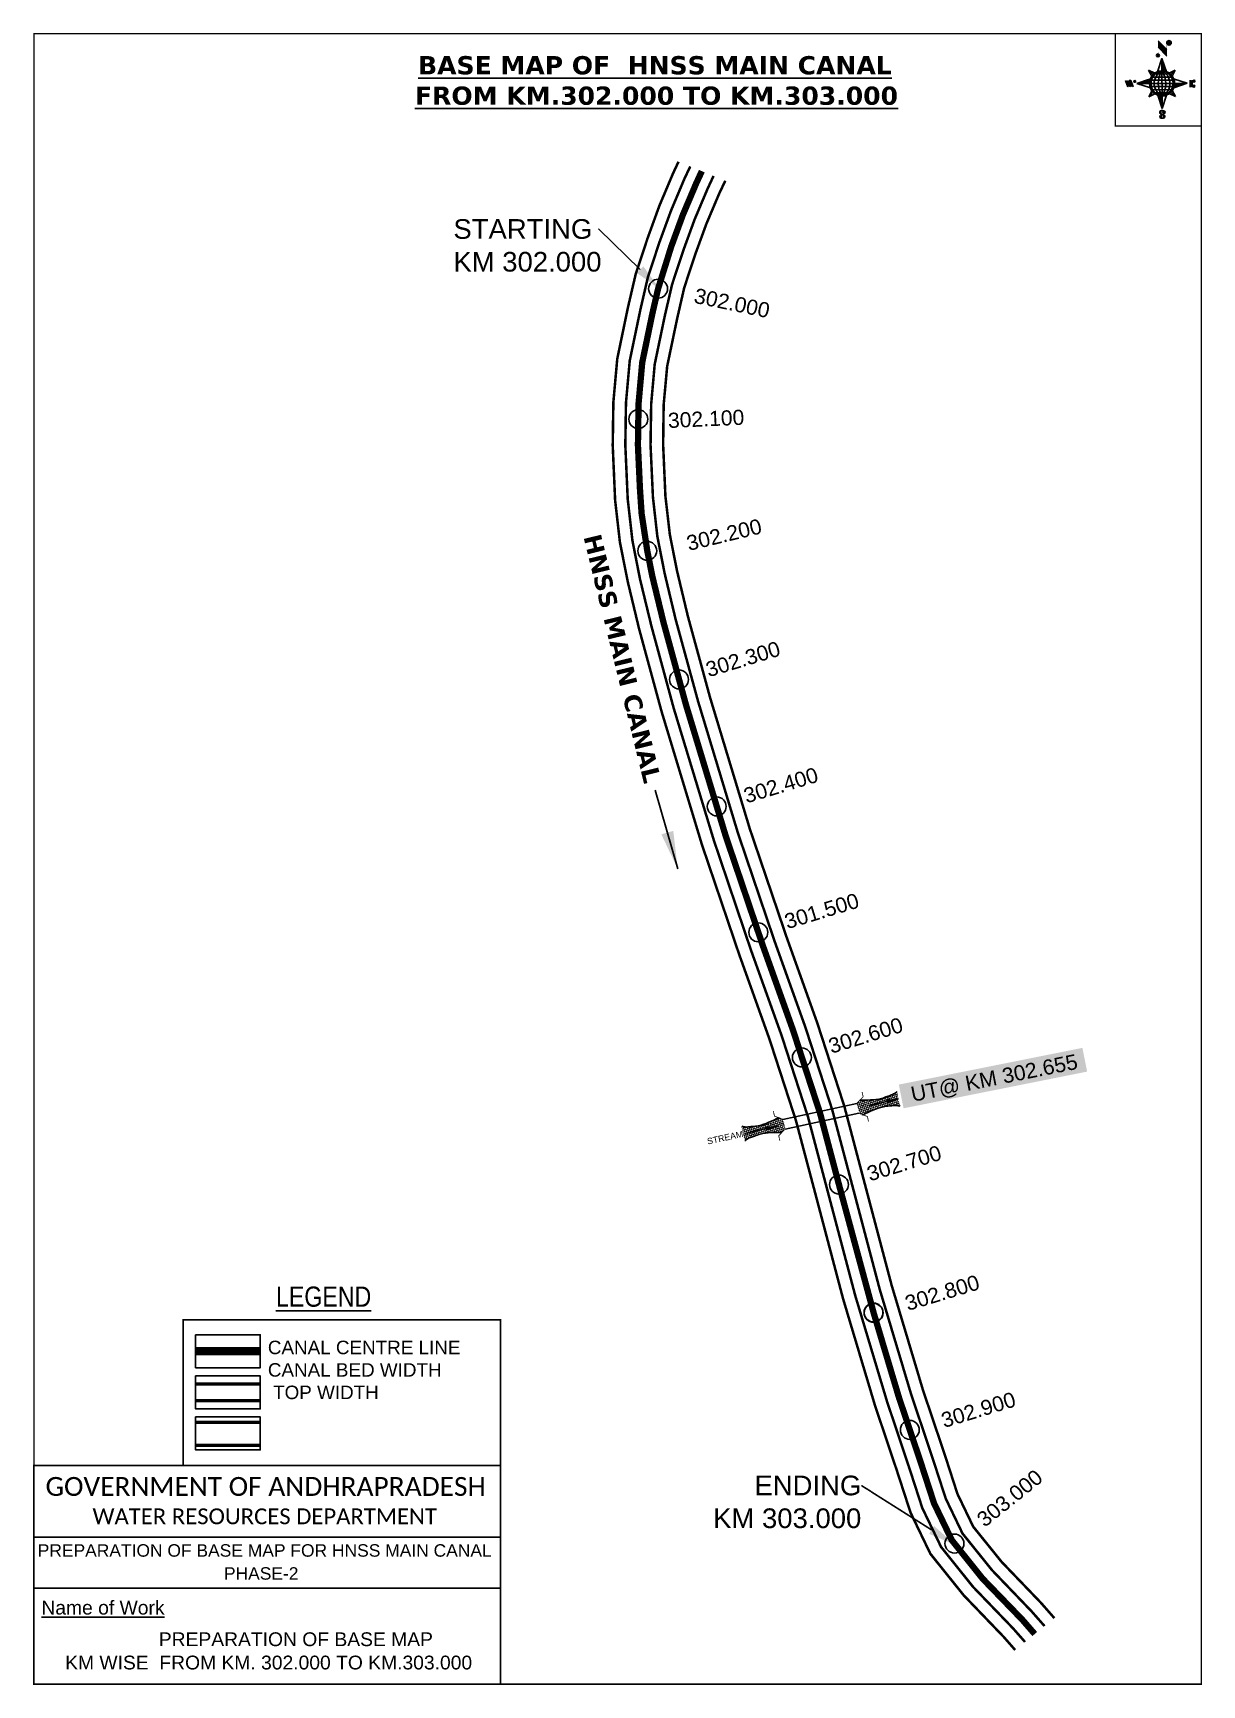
# Model space of a CAD drawing. Header units: inches. Extents: x 776201 to 777128, y 1577544 to 1578855.
import ezdxf
from ezdxf import colors
from ezdxf.entities.mleader import LeaderData, LeaderLine
from ezdxf.enums import TextEntityAlignment as Align
from ezdxf.math import Vec2, Vec3

# ---------------------------------------------------------------- set-up
doc = ezdxf.new("R2010")
doc.units = ezdxf.units.IN
doc.header["$LTSCALE"] = 15
doc.header["$MEASUREMENT"] = 0
doc.header["$PDMODE"] = 32
doc.header["$PDSIZE"] = 15
doc.linetypes.add('HIDDEN2', pattern=[0.1875, 0.125, -0.0625])
for name, color, linetype in [('AQUADUCT', 1, 'Continuous'), ('bord', 1, 'Continuous'), ('CANAL1', 7, 'Continuous'), ('CSMark', 72, 'Continuous'), ('DCBMS', 232, 'Continuous'), ('PAGE', 7, 'Continuous'), ('STRUCTURE', 5, 'Continuous'), ('TEXT', 6, 'Continuous')]:
    doc.layers.add(name, color=color, linetype=linetype)
doc.styles.add('ARIALN', font='ARIALN.TTF')
doc.styles.get("Standard").update_dxf_attribs({"font": 'arial.ttf'})
doc.dimstyles.get("Standard").update_dxf_attribs({"dimtxt": 20, "dimasz": 0.18, "dimexe": 0.18, "dimexo": 0.0625, "dimgap": 0.09, "dimtad": 0, "dimtih": 1, "dimtoh": 1, "dimdec": 4, "dimzin": 0, "dimdsep": 46, "dimtxsty": 'Standard', "dimcen": 0.09, "dimadec": 0, "dimazin": 0, "dimtfac": 1, "dimtdec": 4, "dimtofl": 0, "dimtmove": 0, "dimatfit": 3, "dimfxl": 1, "dimtolj": 1, "dimtzin": 0, "dimarcsym": 0})
pattern_1 = [(267.297113149, (-8720374.938, 50637915.138), (10.5367255337, -0.497431438), [])]
pattern_2 = [(357.297113149, (-8720374.938, 50637915.138), (0.497431438, 10.5367255337), [])]

# ---------------------------------------------------------------- blocks, each defined once
blk = doc.blocks.new('*X26')
at = {"color": 0, "linetype": 'Continuous'}
for p, q in [((6321.6, 240.5), (6322.3, 241.2)), ((6321.6, 240.3), (6322.3, 241)), ((6321.6, 240.1), (6322.3, 240.8)), ((6321.6, 239.9), (6322.4, 240.7)), ((6321.6, 239.8), (6322.4, 240.6)), ((6321.6, 239.6), (6322.5, 240.5)), ((6321.6, 239.4), (6322.5, 240.3)), ((6321.6, 239.2), (6322.6, 240.2)), ((6321.7, 239.1), (6322.6, 240.1)), ((6321.8, 240.8), (6322.4, 241.4)), ((6321.8, 239), (6322.7, 240)), ((6321.8, 239), (6322.8, 239.9)), ((6321.9, 238.9), (6322.9, 239.8)), ((6322, 238.8), (6323, 239.7)), ((6322.1, 241.3), (6322.4, 241.6)), ((6322.1, 238.7), (6323.1, 239.6)), ((6322.2, 238.6), (6323.1, 239.6)), ((6322.3, 238.5), (6323.2, 239.5)), ((6322.4, 238.5), (6323.3, 239.4)), ((6322.5, 238.4), (6323.4, 239.3)), ((6322.7, 238.4), (6323.6, 239.3)), ((6322.8, 238.3), (6323.7, 239.2)), ((6322.9, 238.3), (6323.8, 239.1)), ((6323.1, 238.2), (6323.9, 239.1)), ((6323.2, 238.2), (6324, 239)), ((6323.3, 238.2), (6324.2, 239)), ((6323.5, 238.1), (6324.3, 238.9)), ((6323.7, 238.1), (6324.4, 238.9)), ((6323.8, 238.1), (6324.6, 238.8)), ((6324.1, 238.2), (6324.7, 238.8)), ((6324.3, 238.3), (6324.9, 238.8)), ((6324.6, 238.3), (6325.1, 238.8)), ((6324.8, 238.4), (6325.2, 238.8)), ((6325.1, 238.5), (6325.4, 238.8)), ((6325.4, 238.6), (6325.6, 238.8))]:
    blk.add_line(p, q, dxfattribs=at)
blk = doc.blocks.new('*X25')
at = {"color": 0, "linetype": 'Continuous'}
for p, q in [((6324.4, 240.3), (6324.5, 240.4)), ((6324.6, 240.3), (6324.8, 240.5)), ((6324.7, 240.2), (6325, 240.5)), ((6324.8, 240.2), (6325.2, 240.6)), ((6325, 240.1), (6325.5, 240.6)), ((6325.1, 240.1), (6325.6, 240.6)), ((6325.2, 240), (6325.8, 240.6)), ((6325.3, 240), (6326, 240.6)), ((6325.4, 239.9), (6326.1, 240.6)), ((6325.5, 239.8), (6326.2, 240.5)), ((6325.6, 239.8), (6326.3, 240.5)), ((6325.7, 239.7), (6326.5, 240.4)), ((6325.9, 239.6), (6326.6, 240.3)), ((6326, 239.5), (6326.7, 240.3)), ((6326, 239.4), (6326.8, 240.2)), ((6326.1, 239.3), (6327, 240.2)), ((6326.2, 239.3), (6327.1, 240.1)), ((6326.3, 239.2), (6327.1, 240)), ((6326.4, 239.1), (6327.2, 239.9)), ((6326.5, 239), (6327.3, 239.8)), ((6326.5, 238.9), (6327.4, 239.7)), ((6326.6, 238.8), (6327.5, 239.6)), ((6326.7, 238.7), (6327.5, 239.5)), ((6326.8, 238.6), (6327.6, 239.4)), ((6326.8, 238.5), (6327.7, 239.3)), ((6326.8, 236.5), (6327.4, 237)), ((6326.9, 238.3), (6327.8, 239.2)), ((6326.9, 238.2), (6327.9, 239.1)), ((6326.9, 236.8), (6327.6, 237.4)), ((6327, 238.1), (6327.8, 239)), ((6327, 237.9), (6327.8, 238.8)), ((6327, 237.8), (6327.8, 238.6)), ((6327, 237.6), (6327.8, 238.4)), ((6327, 237.4), (6327.8, 238.2)), ((6327, 237.3), (6327.8, 238)), ((6327, 237.1), (6327.8, 237.9))]:
    blk.add_line(p, q, dxfattribs=at)
blk = doc.blocks.new('H')
at = {"layer": 'bord', "extrusion": (0.000427885, 0.004792, 0.999988)}
h = blk.add_hatch(dxfattribs=at)
h.set_pattern_fill('LINE', color=8, scale=84.387686, angle=-2.7029, style=0)
h.set_pattern_definition(pattern_2)
h.paths.add_polyline_path([(-492, 786, -0.090992), (-448, 775), (-486, 912)])
h = blk.add_hatch(dxfattribs=at)
h.set_pattern_fill('LINE', color=8, scale=84.387686, angle=-92.7029, style=0)
h.set_pattern_definition(pattern_1)
h.paths.add_polyline_path([(-625, 665, -0.090992), (-615, 710), (-751, 671)])
h = blk.add_hatch(dxfattribs=at)
h.set_pattern_fill('LINE', color=8, scale=84.387686, angle=-2.7029, style=0)
h.set_pattern_definition(pattern_2)
h.paths.add_polyline_path([(-504, 533, -0.090992), (-549, 543), (-510, 406)])
h = blk.add_hatch(dxfattribs=at)
h.set_pattern_fill('LINE', color=8, scale=84.387686, angle=-92.7029, style=0)
h.set_pattern_definition(pattern_1)
h.paths.add_polyline_path([(-246, 647), (-372, 653, -0.090992), (-382, 609)])
for p, q in [((-519, 1020, -1217), (-435, 927, -1216)), ((-516, 1087, -1217), (-432, 994, -1217)), ((-538, 774, -1216), (-487, 906, -1216)), ((-487, 906, -1216), (-493, 780, -1216)), ((-487, 906, -1216), (-448, 769, -1216)), ((-865, 701, -1215), (-847, 638, -1215)), ((-847, 700, -1215), (-829, 637, -1215)), ((-829, 699, -1215), (-811, 636, -1215)), ((-829, 699, -1215), (-811, 698, -1215)), ((-811, 698, -1215), (-794, 635, -1215)), ((-752, 665, -1215), (-615, 704, -1215)), ((-627, 794, -1216), (-567, 760, -1216)), ((-627, 794, -1216), (-584, 747, -1215)), ((-599, 731, -1215), (-627, 794, -1216)), ((-421, 753, -1216), (-359, 781, -1216)), ((-359, 781, -1216), (-405, 739, -1216)), ((-359, 781, -1216), (-392, 721, -1215)), ((-379, 693, -1215), (-246, 641, -1215)), ((-213, 669, -1215), (-217, 601, -1215)), ((-752, 665, -1215), (-625, 659, -1215)), ((-619, 614, -1215), (-752, 665, -1215)), ((-639, 526, -1214), (-606, 585, -1215)), ((-639, 526, -1214), (-593, 568, -1215)), ((-577, 553, -1215), (-639, 526, -1214)), ((-511, 400, -1214), (-549, 537, -1214)), ((-460, 533, -1215), (-511, 400, -1214)), ((-505, 527, -1214), (-511, 400, -1214)), ((-371, 513, -1214), (-431, 546, -1215)), ((-371, 513, -1214), (-414, 560, -1215)), ((-399, 576, -1215), (-371, 513, -1214)), ((-246, 641, -1215), (-383, 603, -1215)), ((-373, 647, -1215), (-246, 641, -1215)), ((-197, 600, -1215), (-194, 668, -1215))]:
    blk.add_line(p, q, dxfattribs=at)
at = {"layer": 'bord', "color": 8, "linetype": 'ByBlock', "extrusion": (0.000427885, 0.004792, 0.999988)}
for p, q in [((-375, 679, -1215), (-620, 691, -1215)), ((-386, 711, -1215), (-605, 722, -1215)), ((-411, 744, -1216), (-578, 752, -1216)), ((-493, 780, -1216), (-505, 527, -1214)), ((-373, 647, -1215), (-625, 659, -1215)), ((-378, 616, -1215), (-623, 628, -1215)), ((-392, 585, -1215), (-611, 595, -1215)), ((-420, 555, -1215), (-587, 562, -1215))]:
    blk.add_line(p, q, dxfattribs=at)
at = {"layer": 'bord', "extrusion": (0.000427885, 0.004792, 0.999988), "elevation": -1212}
for points, const_width in [([(-522, 960), (-516, 1093)], 1.61), ([(-434, 933), (-428, 1066)], 1.61), ([(-870, 707), (-846, 706)], 0.642), ([(-829, 643), (-821, 678)], 0.642), ([(-793, 641), (-782, 694)], 0.642), ([(-223, 676), (-174, 673)], 0.706), ([(-829, 643), (-855, 644)], 0.642), ([(-811, 642), (-784, 641)], 0.642), ([(-177, 605), (-226, 607)], 0.706), ([(-195, 645), (-185, 644)], 0.706)]:
    blk.add_lwpolyline(points, dxfattribs=dict(at, const_width=const_width))
for points, const_width in [([(-414, 1073, 1), (-398, 1058, 1)], 22.3), ([(-530, 950, 1), (-520, 939, 1)], 14.8), ([(-776, 697, 1), (-769, 690, 1)], 8.9), ([(-180, 618, 1), (-173, 611, 1)], 9.79), ([(-178, 667, 1), (-171, 660, 1)], 9.79), ([(-490, 362, 1), (-498, 369, 1)], 11.1), ([(-525, 322, 1), (-533, 329, 1)], 11.1)]:
    blk.add_lwpolyline(points, format="xyb", close=True, dxfattribs=dict(at, const_width=const_width))
for points in [[(-537, 317), (-531, 310), (-520, 307), (-505, 307), (-494, 310), (-486, 318), (-487, 326), (-491, 333), (-494, 336), (-503, 341), (-522, 347), (-530, 352), (-534, 355), (-537, 363), (-537, 373), (-530, 381), (-520, 384), (-504, 384), (-493, 380), (-487, 373)], [(-522, 348), (-526, 354), (-528, 361), (-528, 371), (-526, 375), (-521, 381), (-515, 384)], [(-505, 307), (-499, 312), (-497, 319), (-497, 327), (-501, 335), (-509, 343)]]:
    blk.add_lwpolyline(points, dxfattribs=at)
at = {"layer": 'bord', "extrusion": (0.000427885, 0.004792, 0.999988)}
for centre, radius in [((-406, 1065, -1212), 22.3), ((-525, 944, -1212), 14.8), ((-773, 694, -1212), 8.9), ((-498, 659, -1212), 127), ((-177, 615, -1212), 9.79), ((-174, 663, -1212), 9.79), ((-494, 365, -1212), 11.1), ((-529, 325, -1212), 11.1)]:
    blk.add_circle(centre, radius, dxfattribs=at)
at = {"layer": 'bord', "color": 8, "linetype": 'ByBlock', "extrusion": (0.000427885, 0.004792, 0.999988)}
for centre, radius, start, end in [((-482, 658, -1212), 128, 94.9254, 259.6691), ((-437, 656, -1212), 141, 113.2864, 241.308), ((-316, 651, -1212), 222, 142.5892, 212.0053), ((-560, 662, -1212), 141, 293.2864, 61.308), ((-681, 668, -1212), 222, 322.5892, 32.0053), ((-515, 660, -1212), 128, 274.9254, 79.6691)]:
    blk.add_arc(centre, radius, start, end, dxfattribs=at)
at = {"layer": 'bord', "extrusion": (0.000427885, 0.004792, 0.999988)}
for points in [[(-516, 1093, -1212), (-431, 1000, -1212), (-519, 1026, -1212), (-434, 933, -1212)], [(-864, 707, -1212), (-846, 706, -1212), (-846, 644, -1212), (-829, 643, -1212)], [(-829, 705, -1212), (-811, 704, -1212), (-811, 642, -1212), (-793, 641, -1212)], [(-193, 674, -1212), (-197, 606, -1212), (-213, 675, -1212), (-216, 607, -1212)]]:
    blk.add_solid(points, dxfattribs=at)
at = {"layer": 'bord', "extrusion": (0.000427885, 0.004792, 0.999988), "xscale": 7.977342409717546, "yscale": 7.977342408231451, "zscale": 7.977342408476333, "rotation": 138.0840426661453}
for name, p in [('*X25', (38301, -31929, -1212)), ('*X26', (38314, -31951, -1212))]:
    blk.add_blockref(name, p, dxfattribs=at)
blk = doc.blocks.new('UT')
at = {"layer": 'STRUCTURE'}
h = blk.add_hatch(dxfattribs=at)
h.set_pattern_fill('DASH', color=150, scale=8, angle=-39.6278, style=0)
h.set_pattern_definition([(320.372247933, (-4370.464, -6260.8811), (1.40800153113, 0.132407282), [1, -1])])
h.paths.add_polyline_path([(765163, 1700681.9), (765165.6, 1700680.6), (765167.2, 1700680.3), (765169.1, 1700680), (765172.4, 1700679.6), (765176.4, 1700679.3), (765179.5, 1700679.5), (765183.1, 1700679.9), (765187.7, 1700680.9), (765188.9, 1700681.2), (765193.1, 1700682.2), (765196.1, 1700680.2), (765196.1, 1700672.2), (765193.1, 1700670.2), (765190.5, 1700670.8), (765188.1, 1700671.3), (765185.5, 1700671.8), (765183.6, 1700672.1), (765181, 1700672.5), (765180.3, 1700672.5), (765178.5, 1700672.6), (765176.7, 1700672.6), (765174.6, 1700672.5), (765172.5, 1700672.3), (765170.4, 1700672), (765168.5, 1700671.7), (765166.1, 1700671.2), (765165, 1700670.8), (765163, 1700669.7)])
h.paths.add_polyline_path([(765259.1, 1700682.2), (765256.1, 1700680.2), (765256.1, 1700672.2), (765259.1, 1700670.2), (765261.9, 1700671), (765264.4, 1700671.6), (765266.4, 1700672), (765269.1, 1700672.5), (765272.7, 1700673), (765276.1, 1700673.1), (765278.6, 1700672.9), (765281.2, 1700672.7), (765283.9, 1700672.3), (765286.4, 1700671.9), (765288, 1700671.3), (765289.2, 1700670.6), (765289.1, 1700682.7), (765287.6, 1700681.8), (765285.7, 1700681.2), (765283, 1700680.7), (765281.2, 1700680.4), (765276.7, 1700679.9), (765272.7, 1700679.9), (765268.7, 1700680.3), (765264.8, 1700681), (765261.2, 1700681.7)])
at = {"layer": 'STRUCTURE', "color": 150, "const_width": 0.628}
for points in [[(765190.1, 1700688.2), (765190.1, 1700684.2), (765196.1, 1700680.2), (765256.1, 1700680.2), (765262.1, 1700684.2), (765262.1, 1700688.2)], [(765190.1, 1700664.2), (765190.1, 1700668.2), (765196.1, 1700672.2), (765256.1, 1700672.2), (765262.1, 1700668.2), (765262.1, 1700664.2)]]:
    blk.add_lwpolyline(points, dxfattribs=at)
at = {"layer": 'STRUCTURE', "color": 150}
for points in [[(765196.1, 1700680.2), (765256.1, 1700680.2)], [(765196.1, 1700672.2), (765256.1, 1700672.2)], [(765196.1, 1700672.2), (765256.1, 1700672.2)]]:
    blk.add_lwpolyline(points, dxfattribs=at)
at = {"layer": 'STRUCTURE', "color": 0}
blk.add_circle((765226.1, 1700676.2), 1.89, dxfattribs=at)
at = {"layer": 'STRUCTURE', "color": 150}
for points in [[(765163, 1700681.9), (765164.4, 1700681.1), (765167.9, 1700680.2), (765171.2, 1700679.8), (765176.1, 1700679.4), (765184.7, 1700680.3), (765193.1, 1700682.2)], [(765163, 1700669.7), (765164.3, 1700670.6), (765167.8, 1700671.6), (765171.2, 1700672.1), (765176, 1700672.6), (765184.7, 1700672), (765193.1, 1700670.2)], [(765289.1, 1700682.7), (765287.8, 1700681.9), (765284.3, 1700680.9), (765280.9, 1700680.4), (765276.1, 1700679.8), (765267.4, 1700680.5), (765259.1, 1700682.2)], [(765289.2, 1700670.6), (765287.8, 1700671.4), (765284.2, 1700672.3), (765280.9, 1700672.7), (765276.1, 1700673.1), (765267.4, 1700672.2), (765259.1, 1700670.2)]]:
    blk.add_spline(points, degree=3, dxfattribs=at)
at = {"layer": 'STRUCTURE', "color": 0}
blk.add_text('STREAM', height=5, dxfattribs=at).set_placement((765148.2, 1700675.8), align=Align.MIDDLE_CENTER)
for points in [[(765190.9, 1700676), (765164.2, 1700675.8)], [(765289.3, 1700676.7), (765265.4, 1700676.4)]]:
    blk.add_leader(points, dimstyle='Standard', override={"dimasz": 10, "dimgap": 0.09, "dimtad": 0}, dxfattribs=at)

msp = doc.modelspace()

# ---------------------------------------------------------------- linework, layer by layer
at = {"layer": 'CANAL1', "color": 200, "const_width": 2}
for points in [[(776712.6, 1578752.9), (776708.2, 1578743.5), (776697.4, 1578717.9), (776688, 1578692), (776678.6, 1578663.6), (776672.4, 1578636.9), (776664, 1578596.5), (776660.9, 1578562), (776660.4, 1578527.6), (776662.3, 1578484.2), (776666.1, 1578450.9), (776672.3, 1578419.7), (776681.3, 1578382.2), (776699.2, 1578316.4), (776731.1, 1578211.1), (776760.6, 1578124.1), (776784.8, 1578056.4), (776805.7, 1577992.1), (776821.4, 1577932.9), (776843.2, 1577850.3), (776868.5, 1577765.7), (776885.7, 1577714.5), (776896.7, 1577680.7), (776912.4, 1577648.1), (776938.8, 1577615.2), (776970.6, 1577582.1), (776979.7, 1577571.7)], [(776749.7, 1578737.8), (776744.7, 1578727.2), (776734.6, 1578703.3), (776725.7, 1578678.9), (776717.1, 1578652.8), (776711.5, 1578628.3), (776703.6, 1578590.6), (776700.8, 1578559.9), (776700.4, 1578528.2), (776702.2, 1578487.4), (776705.7, 1578457), (776711.4, 1578428.2), (776720, 1578392.2), (776737.7, 1578327.4), (776769.2, 1578223.3), (776798.4, 1578137.3), (776822.7, 1578069.3), (776844.1, 1578003.4), (776860, 1577943.1), (776881.7, 1577861.1), (776906.6, 1577777.8), (776923.7, 1577727.1), (776933.9, 1577695.6), (776946.4, 1577669.6), (776968.9, 1577641.7), (777000.1, 1577609.2), (777010.8, 1577597)]]:
    msp.add_lwpolyline(points, dxfattribs=at)
at = {"layer": 'CANAL1', "color": 5, "const_width": 2}
for points in [[(776721.9, 1578749.1), (776717.3, 1578739.4), (776706.7, 1578714.2), (776697.4, 1578688.8), (776688.2, 1578660.9), (776682.2, 1578634.8), (776673.9, 1578595), (776670.9, 1578561.5), (776670.4, 1578527.8), (776672.3, 1578485), (776676, 1578452.4), (776682, 1578421.8), (776691, 1578384.7), (776708.8, 1578319.1), (776740.7, 1578214.1), (776770, 1578127.4), (776794.3, 1578059.6), (776815.3, 1577994.9), (776831, 1577935.5), (776852.8, 1577853), (776878.1, 1577768.7), (776895.2, 1577717.7), (776906, 1577684.4), (776920.9, 1577653.5), (776946.3, 1577621.8), (776978, 1577588.9), (776987.5, 1577578.1)], [(776740.4, 1578741.6), (776735.6, 1578731.3), (776725.3, 1578706.9), (776716.3, 1578682.2), (776707.5, 1578655.5), (776701.7, 1578630.5), (776693.7, 1578592.1), (776690.9, 1578560.5), (776690.4, 1578528.1), (776692.3, 1578486.6), (776695.8, 1578455.5), (776701.6, 1578426.1), (776710.3, 1578389.7), (776728.1, 1578324.7), (776759.7, 1578220.2), (776788.9, 1578134), (776813.2, 1578066.1), (776834.5, 1578000.6), (776850.4, 1577940.6), (776872.1, 1577858.4), (776897.1, 1577774.8), (776914.2, 1577723.9), (776924.6, 1577691.9), (776937.9, 1577664.2), (776961.4, 1577635), (776992.7, 1577602.4), (777003, 1577590.7)]]:
    msp.add_lwpolyline(points, dxfattribs=at)
at = {"layer": 'CANAL1', "color": 1, "linetype": 'HIDDEN2', "ltscale": 8, "const_width": 5}
msp.add_lwpolyline([(776731.1, 1578745.4), (776726.5, 1578735.4), (776716, 1578710.6), (776706.8, 1578685.5), (776696.4, 1578652.1), (776691.9, 1578632.6), (776683.8, 1578593.5), (776680.9, 1578561), (776680.4, 1578527.9), (776682, 1578493.3), (776683.3, 1578473.7), (776687.8, 1578444.1), (776691.8, 1578423.9), (776700.7, 1578387.2), (776718.5, 1578321.9), (776750.2, 1578217.2), (776779.5, 1578130.7), (776803.7, 1578062.9), (776815.4, 1578026.8), (776824.9, 1577997.7), (776840.7, 1577938), (776867.4, 1577839.3), (776887.6, 1577771.7), (776904.7, 1577720.8), (776915.3, 1577688.2), (776929.4, 1577658.9), (776953.8, 1577628.4), (776985.4, 1577595.7), (776995.2, 1577584.4)], dxfattribs=at)
at = {"layer": 'CANAL1', "color": 1, "linetype": 'HIDDEN2', "ltscale": 100, "const_width": 6.69, "elevation": -0.4}
msp.add_lwpolyline([(776380.8, 1577808.8), (776329.5, 1577808.8)], dxfattribs=at)
at = {"layer": 'CANAL1', "color": 5, "const_width": 2.67, "elevation": -0.4}
for points in [[(776380.8, 1577782.9), (776329.5, 1577782.9)], [(776380.8, 1577769.5), (776329.5, 1577769.5)]]:
    msp.add_lwpolyline(points, dxfattribs=at)
at = {"layer": 'CANAL1', "color": 200, "const_width": 2.67, "elevation": -0.4}
for points in [[(776380.8, 1577752.5), (776329.5, 1577752.5)], [(776380.8, 1577734.2), (776329.5, 1577734.2)]]:
    msp.add_lwpolyline(points, dxfattribs=at)
at = {"layer": 'CSMark', "color": 3}
for p in [(776696.4, 1578652.1), (776680.7, 1578548.6), (776687.8, 1578444.1), (776713, 1578342), (776742.9, 1578241.2), (776775.9, 1578141.3), (776810.5, 1578042), (776839.9, 1577941.1), (776867.3, 1577839.6), (776867.4, 1577839.3), (776896.1, 1577746.4), (776931.5, 1577656.2)]:
    msp.add_point(p, dxfattribs=at)
at = {"layer": 'PAGE', "const_width": 1.11}
msp.add_lwpolyline([(777127.3, 1577544.6), (777127.3, 1578854.5), (776201.2, 1578854.5), (776201.2, 1577544.6), (777127.3, 1577544.6)], dxfattribs=at)
at = {"layer": 'PAGE'}
for points, const_width in [([(777127.3, 1578854.5), (777059.2, 1578854.5), (777059.2, 1578781.2), (777127.3, 1578781.2)], 1.11), ([(776319.7, 1577833.8), (776571.3, 1577833.8), (776571.3, 1577718.1), (776319.7, 1577718.1)], 1.34), ([(776201.2, 1577718.1), (776571.3, 1577718.1), (776571.3, 1577544.6), (776201.2, 1577544.6)], 1.34)]:
    msp.add_lwpolyline(points, close=True, dxfattribs=dict(at, const_width=const_width))
at = {"layer": 'PAGE', "elevation": -0.4}
for points in [[(776329.5, 1577821.9), (776380.8, 1577821.9), (776380.8, 1577795.7), (776329.5, 1577795.7)], [(776329.5, 1577789.3), (776380.8, 1577789.3), (776380.8, 1577763.1), (776329.5, 1577763.1)], [(776329.5, 1577756.7), (776380.8, 1577756.7), (776380.8, 1577730.5), (776329.5, 1577730.5)]]:
    msp.add_lwpolyline(points, close=True, dxfattribs=at)
at = {"layer": 'PAGE'}
for points in [[(776201.2, 1577661.3), (776571.3, 1577661.3)], [(776201.2, 1577620.8), (776571.3, 1577620.8)]]:
    msp.add_lwpolyline(points, dxfattribs=at)

# ---------------------------------------------------------------- block references
at = {"layer": 'AQUADUCT', "color": 1, "xscale": 0.07840251970077373, "yscale": 0.07840251973887888, "zscale": 0.07840251969386278, "rotation": 3.078330607406165}
msp.add_blockref('H', (777138, 1578766, 95.2), dxfattribs=at)
at = {"layer": 'STRUCTURE', "color": 0, "rotation": 12.26518924798319}
msp.add_blockref('UT', (390352, -246424.8), dxfattribs=at)

# ---------------------------------------------------------------- texts
at = {"layer": 'CANAL1', "insert": (776650.5, 1578459.5), "char_height": 14, "width": 205.129, "attachment_point": 1, "rotation": 283.7827}
msp.add_mtext('\\pi0.96322;{\\fVerdana|b1|i0|c0|p34;HNSS MAIN CANAL}', dxfattribs=at)
at = {"layer": 'CSMark', "color": 1}
for s, rotation, p in [('302.000', 348.24, (776725.4, 1578646.9)), ('302.100', 2.5589, (776704.2, 1578547.5)), ('302.200', 13.5345, (776719.3, 1578449.8)), ('302.300', 16.856, (776734.7, 1578349.4)), ('302.400', 16.856, (776764.8, 1578249.3)), ('301.500', 16.856, (776797.2, 1578149.5)), ('302.600', 17.1075, (776832.1, 1578050.6)), ('302.700', 16.856, (776862.6, 1577949.3)), ('302.800', 16.856, (776892.8, 1577846.5)), ('302.900', 16.856, (776921.5, 1577753.6)), ('303.000', 38.7652, (776951.7, 1577673.3))]:
    msp.add_text(s, height=12, rotation=rotation, dxfattribs=at).set_placement(p, align=Align.MIDDLE_LEFT)
at = {"layer": 'PAGE', "extrusion": (0.000201441, 0.004807, 0.999988), "style": 'ARIALN'}
msp.add_text('%%ULEGEND', height=16.05, rotation=359.9999, dxfattribs=at).set_placement((776431, 1577833.2, 7740.9), align=Align.MIDDLE)
at = {"layer": 'PAGE', "extrusion": (0.000201441, 0.004807, 0.999988)}
for s, height, p in [('PREPARATION OF BASE MAP FOR HNSS MAIN CANAL', 9.894, (776204.2, 1577626.8, 7739.8)), ('%%UName of Work', 10.946, (776207.1, 1577580.9, 7738.3))]:
    msp.add_text(s, height=height, rotation=359.9999, dxfattribs=at).set_placement(p)
for s, height, p in [('PHASE-2', 9.89, (776381.5, 1577613.5, 7739.8)), ('PREPARATION OF BASE MAP', 10.946, (776409, 1577561.3, 7738.4)), ('KM WISE  FROM KM. 302.000 TO KM.303.000', 10.946, (776387.4, 1577542.8, 7738.4))]:
    msp.add_text(s, height=height, rotation=359.9999, dxfattribs=at).set_placement(p, align=Align.MIDDLE_CENTER)
at = {"layer": 'PAGE', "extrusion": (0.000201441, 0.004807, 0.999988), "attachment_point": 1, "text_direction": (1, -1e-06, -0.000201)}
for s, insert, char_height, width in [('CANAL CENTRE LINE CANAL BED WIDTH {\\H2.3717x; }\\P TOP WIDTH{\\H1.9152x; }', (776386.8, 1577817.2, -0.4), 10.699, 188.263), ('\\pi3.9993;{\\fCalibri|b0|i0|c0|p34;\\H1.3333x;GOVERNMENT OF ANDHRAPRADESH\\P\\pi41.317;\\H0.83998x;WATER RESOURCES DEPARTMENT}', (776206.4, 1577709, -1.5), 11.21, 358.053)]:
    msp.add_mtext(s, dxfattribs=dict(at, insert=insert, char_height=char_height, width=width))
at = {"layer": 'STRUCTURE', "color": 5, "insert": (776891.6, 1578017.6), "char_height": 12, "width": 141.336, "attachment_point": 1, "rotation": 11.3281, "bg_fill": 1, "box_fill_scale": 1.3, "bg_fill_color": 7, "bg_fill_true_color": 16777215, "bg_fill_transparency": 4390977}
msp.add_mtext('\\pi4.4509;UT@ KM 302.655', dxfattribs=at)
at = {"layer": 'TEXT', "color": 1, "insert": (776481.7, 1578836.7), "char_height": 14.488, "width": 423.305, "attachment_point": 1}
msp.add_mtext('\\pi24.246;{\\fVerdana|b1|i0|c0|p34;\\LBASE MAP OF  HNSS MAIN CANAL \\P\\pi21.803;FROM KM.302.000 TO KM.303.000}', dxfattribs=at)

# ---------------------------------------------------------------- leaders
at = {"layer": 'CANAL1'}
msp.add_leader([(776712, 1578191.6), (776694, 1578254.1)], dimstyle='Standard', override={"dimasz": 30, "dimgap": 0.09, "dimtad": 0}, dxfattribs=at)
at = {"layer": 'DCBMS', "color": 5}
ml = msp.add_multileader_mtext('Standard', dxfattribs=at)
ml.set_content('STARTING\\PKM 302.000', color=5)
ml.set_leader_properties()
ml.build(insert=Vec2(0, 0))
ml.multileader.update_dxf_attribs({"dogleg_length": 0.36, "arrow_head_size": 22.3})
ctx = ml.context
ctx.base_point, ctx.char_height, ctx.arrow_head_size, ctx.landing_gap_size, ctx.plane_origin = Vec3(776533.9, 1578699.3), 15.6, 22.3, 0.1, Vec3(776724.3, 1578780.4)
notes = []
notes.append((ctx, [(0, (1, 1, 0), (776649.4, 1578699.3), (-1, 0), 0.401, [(0, [(776698, 1578651.6)], 0, [])])]))
ctx.mtext.insert, ctx.mtext.flow_direction = Vec3(776534, 1578707.3), 5
for ctx, leaders in notes:
    for number, flags, end, landing, length, lines in leaders:
        leader = LeaderData()
        leader.index, (leader.has_last_leader_line, leader.has_dogleg_vector, leader.attachment_direction) = number, flags
        leader.last_leader_point, leader.dogleg_vector, leader.dogleg_length = Vec3(end), Vec3(landing), length
        for number, points, colour, breaks in lines:
            line = LeaderLine()
            line.index, line.vertices, line.color, line.breaks = number, Vec3.list(points), colors.encode_raw_color(colour), breaks
            leader.lines.append(line)
        ctx.leaders.append(leader)

# ---------------------------------------------------------------- next in the draw order: leaders
ml = msp.add_multileader_mtext('Standard', dxfattribs=at)
ml.set_content('ENDING \\PKM 303.000', color=5)
ml.set_leader_properties()
ml.build(insert=Vec2(0, 0))
ml.multileader.update_dxf_attribs({"dogleg_length": 0.36, "arrow_head_size": 22.3})
ctx = ml.context
ctx.base_point, ctx.char_height, ctx.arrow_head_size, ctx.landing_gap_size, ctx.plane_origin = Vec3(776742.6, 1577702.1), 15.6, 22.3, 0.1, Vec3(776902.7, 1577938.8)
ctx.text_align_type = 2
notes = []
notes.append((ctx, [(0, (1, 1, 0), (776858.1, 1577702.1), (-1, 0), 0.36, [(0, [(776932.2, 1577655.1)], 0, [])])]))
ctx.mtext.insert, ctx.mtext.width, ctx.mtext.alignment, ctx.mtext.flow_direction = Vec3(776857.6, 1577710.1), 121.532, 3, 5
ctx.mtext.has_bg_fill, ctx.mtext.bg_color, ctx.mtext.bg_scale_factor, ctx.mtext.bg_transparency, ctx.mtext.use_window_bg_color = 1, -1027028792, 1.5, 0, 1
for ctx, leaders in notes:
    for number, flags, end, landing, length, lines in leaders:
        leader = LeaderData()
        leader.index, (leader.has_last_leader_line, leader.has_dogleg_vector, leader.attachment_direction) = number, flags
        leader.last_leader_point, leader.dogleg_vector, leader.dogleg_length = Vec3(end), Vec3(landing), length
        for number, points, colour, breaks in lines:
            line = LeaderLine()
            line.index, line.vertices, line.color, line.breaks = number, Vec3.list(points), colors.encode_raw_color(colour), breaks
            leader.lines.append(line)
        ctx.leaders.append(leader)

doc.saveas('drawing.dxf')
